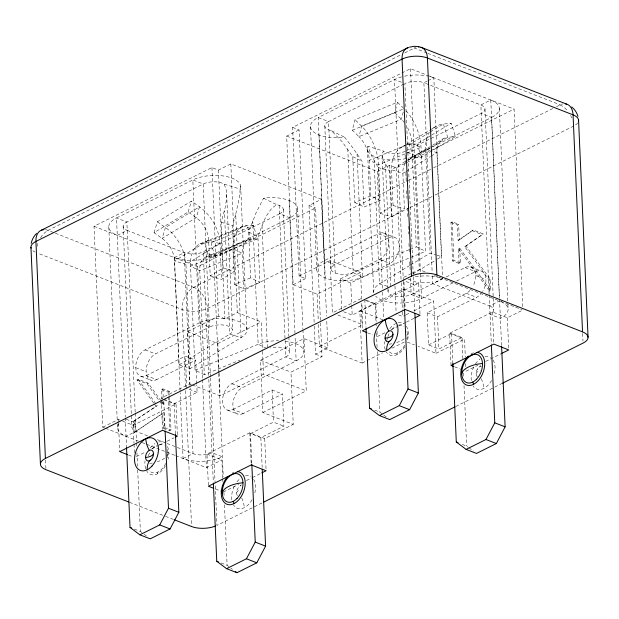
<?xml version="1.0" encoding="UTF-8"?>
<svg xmlns="http://www.w3.org/2000/svg" width="619" height="619" viewBox="0 0 619 619"><rect width="100%" height="100%" fill="white"/><g stroke="black" fill="none" stroke-linecap="round" stroke-linejoin="round"><path stroke-width="0.46" stroke-dasharray="3.1 2.32" d="M196.741 383.811L195.705 360.173L156.615 379.64L146.254 375.594A14.361 9.084 -68.7 0 1 135.762 367.678A14.361 9.084 -68.7 0 1 145.132 349.874L199.086 323.01L192.842 179.943L203.194 183.99A13.463 5.966 -2.5 0 1 224.233 184.168L226.244 189.909L226.523 199.109L225.161 207.736L221.138 222.221L223.142 268.035L210.22 275.881L208.657 240.195A22.431 15.653 58.7 0 0 196.177 217.71L188.114 211.992L154.046 232.682L162.108 238.4A22.431 15.653 58.7 0 1 174.589 260.885L179.131 364.885L190.474 368.39L241.116 337.634L235.731 214.236L239.228 198.126L240.218 189.105A27.816 12.326 -2.5 0 0 225.626 176.369A27.816 12.326 -2.5 0 0 192.842 179.943L116.511 217.958L125.27 416.974M387.896 288.493L382.062 154.912L382.209 153.063L383.888 151.206A13.463 5.966 -2.5 0 0 404.927 151.384L415.287 155.431L431.575 147.314M403.178 112.217L401.414 119.243L358.958 136.652L352.343 130.214L354.989 119.684L397.444 102.267L404.06 108.704L361.597 126.121L358.958 136.652A22.431 12.682 67.7 0 1 369.303 160.205L370.866 195.89L380.128 200.424L378.565 164.739A36.792 20.806 67.7 0 0 361.597 126.121L354.989 119.684M352.343 130.214L394.806 112.797L397.444 102.267M210.22 275.881L221.556 279.386L234.477 271.532L232.481 225.726L235.731 214.236M154.046 232.682L157.396 221.795L191.464 201.105L199.527 206.823A36.792 25.673 58.7 0 1 220 243.7L221.556 279.386M188.114 211.992L191.464 201.105M289.932 217.849L279.579 213.803A13.463 5.966 -2.5 0 0 276.631 204.618L271.718 208.355L266.797 215.257L264.212 220.232L257.891 236.566L259.887 282.38L250.625 277.838L248.629 232.024L256.181 212.534L263.57 198.219A27.816 12.326 -2.5 0 1 294.025 203.063A27.816 12.326 -2.5 0 1 289.932 217.849L213.601 255.856A27.816 12.326 -2.5 0 1 174.303 257.597L180.168 391.873M165.706 463.391L165.196 464.428A14.98 9.478 -68.7 0 1 149.001 470.092M477.675 368.584L477.102 369.52M458.106 240.466L459.344 239.847L458.671 224.318L457.426 224.937L458.106 240.466L473.233 230.005L483.269 233.92L464.776 246.764L489.095 279.943L489.59 291.201L490.828 290.582L490.341 279.331L466.014 246.145M459.344 239.847L473.233 230.005M464.776 246.764L483.269 233.92M133.727 421.253L157.187 405.623L133.727 421.253L134.215 432.503L163.888 412.68L164.53 427.45L163.292 428.069L162.65 413.299L163.888 412.68M134.215 432.503L162.65 413.299M401.762 147.167L430.963 129.433M431.768 128.945L435.83 126.477M429.578 132.427L409.298 144.745A36.792 25.673 58.7 0 0 407.287 145.055M430.391 131.932L443.366 124.048L451.143 123.227L455.553 136.513L432.836 150.309M432.023 150.796L421.485 157.203L413.701 158.023L409.298 144.745L417.074 143.918L430.863 135.546M431.675 135.05L451.143 123.227M405.321 161.427L391.533 169.799L393.088 205.485L380.167 213.331L378.17 167.517L371.415 155.415L367.903 146.27L383.888 151.206M406.134 160.932L425.601 149.109A36.792 25.673 58.7 0 1 428.921 133.572M409.105 159.501L431.822 145.713M432.627 145.217L443.173 138.811M429.926 148.173L413.701 158.023A22.431 15.653 58.7 0 0 407.789 160.406M430.739 147.678L447.769 137.333L455.553 136.513M405.306 171.827L402.868 173.305L391.533 169.799A36.792 25.673 58.7 0 1 404.725 145.782M406.118 171.331L430.453 156.553M431.265 156.065L436.937 152.614A22.431 15.653 58.7 0 1 447.769 137.333L443.366 124.048A36.792 25.673 58.7 0 0 431.281 130.245M380.167 213.331L391.51 216.836L404.431 208.99L402.868 173.305A22.431 15.653 58.7 0 1 405.569 162.766M179.131 364.885L229.781 334.128L241.116 337.634A27.816 12.326 -2.5 0 0 237.309 320.866A27.816 12.326 -2.5 0 0 199.086 323.01L209.439 327.056A13.463 5.966 -2.5 0 1 227.939 326.02A13.463 5.966 -2.5 0 1 229.781 334.128L224.395 210.739M409.724 265.512L379.493 283.873A27.816 12.326 -2.5 0 0 373.938 293.344M410.536 265.017L430.143 253.109L436.248 254.997M412.888 273.977L436.581 259.593M437.393 259.098L441.479 256.614L436.937 152.614L430.832 150.727M47.756 230.5L400.454 55.006M404.78 52.847L414.304 48.104A17.951 11.359 -68.7 0 1 415.697 47.516M104.611 427.907L102.808 427.203L94.034 226.268L211.946 167.563L218.414 170.086L230.825 163.903L321.447 199.279L326.546 316.108M292.617 127.39L299.085 129.913L305.577 278.604L299.109 276.082L292.617 127.39L410.521 68.678L426.731 75.007M361.72 299.101L360.552 272.507L317.114 294.133L293.166 284.786L286.674 136.095L299.085 129.913M404.014 83.991L328.55 121.572L318.189 117.525A27.816 12.326 -2.5 0 0 314.096 132.311A27.816 12.326 -2.5 0 0 344.551 137.155L353.039 148.073L362.022 161.219L364.018 207.032L380.128 200.424M218.708 372.739L213.601 255.856L203.249 251.809A13.463 5.966 -2.5 0 1 184.23 252.653L127.266 230.423L117.339 235.367A27.816 12.326 -2.5 0 1 116.511 217.958L126.864 221.997L203.194 183.99L209.439 327.056L155.485 353.921A14.361 9.084 -68.7 0 0 146.123 371.725A14.361 9.084 -68.7 0 0 156.615 379.64M427.203 81.074L423.891 82.722A13.463 5.966 -2.5 0 0 404.872 83.565L413.268 275.803M428.031 80.656L433.818 77.777L442.554 277.738M174.303 257.597L184.23 252.653L190.095 386.929M490.782 100.007L499.425 298.041L491.61 117.424A27.816 12.326 -2.5 0 0 490.782 100.007L480.855 104.951L423.891 82.722L432.155 272.058M279.579 213.803L203.249 251.809L208.649 375.462M406.644 150.533L481.257 113.378L491.61 117.424L432.433 146.889M314.135 322.29L309.036 205.462L321.447 199.279M286.674 136.095L377.296 171.471L389.707 165.288L396.183 167.819L514.087 109.106L522.815 309.074M94.034 226.268L197.6 266.696L315.512 207.984L320.48 321.919M185.476 386.682L182.11 309.523A17.951 11.359 -68.7 0 1 193.817 287.27L407.611 180.81M408.47 180.384L432.712 168.314M433.571 167.881L553.022 108.402M556.481 106.677L559.94 104.959A17.951 11.359 -68.7 0 1 562.725 103.984M409.136 207.976L207.466 308.394A17.951 7.954 -2.5 0 1 182.11 309.523L38.27 253.372M410.002 207.543L434.236 195.472M435.103 195.047L573.589 126.083M341.734 309.167L340.419 278.914L350.772 282.953L389.869 263.485A14.361 9.084 -68.7 0 0 399.24 245.681A14.361 9.084 -68.7 0 0 388.747 237.766L378.387 233.727L324.433 260.591A27.816 12.326 -2.5 0 0 324.24 277.583A27.816 12.326 -2.5 0 0 362.448 277.219L425.562 251.322L421.028 147.322A36.792 20.806 67.7 0 0 405.778 110.476M162.89 398.837L161.141 398.156L189.685 383.942L187.41 331.699L218.437 316.247L224.906 318.777L237.317 312.595L261.264 321.942L262.51 350.439M299.109 276.082L330.136 260.63L360.552 272.507M293.166 284.786L305.577 278.604M401.584 76.903A27.816 12.326 -2.5 0 0 394.52 79.518L318.189 117.525L324.433 260.591L334.794 264.638L388.747 237.766M459.112 263.516L458.47 248.745L459.708 248.126L460.358 262.897L459.112 263.516L452.644 260.994L450.957 222.414L452.195 221.795L458.671 224.318M153.721 403.139L137.008 379.888L138.254 379.269L148.281 383.184L161.35 401.367M146.254 375.594L185.352 356.126L195.705 360.173M340.419 278.914L379.509 259.446A14.361 9.084 -68.7 0 0 388.879 241.642A14.361 9.084 -68.7 0 0 378.387 233.727M187.41 331.699L217.826 343.576L261.264 321.942M137.008 379.888L147.043 383.803L148.281 383.184M162.046 399.534L161.605 389.49L162.851 388.871L169.32 391.401L169.49 395.255M161.605 389.49L168.082 392.02L169.32 391.401M102.808 427.203L118.322 419.473L121.827 420.843M360.962 298.66L332.411 312.874L330.136 260.63M403.774 277.335L411.534 273.474M412.393 273.041L419.287 269.613L426.499 272.422M160.112 401.986L162.286 405.019L163.524 404.4L163.408 401.661M452.644 260.994L453.882 260.375L460.358 262.897M320.526 322.886L322.004 356.676L290.976 372.127L293.251 424.371L262.827 412.494L260.553 360.25L303.991 338.624L327.938 347.971L326.716 319.969M318.445 324.526L319.396 346.377L362.123 363.051L359.84 310.808L403.279 289.181L433.702 301.058L435.977 353.294L418.088 346.315M163.756 399.727L174.117 403.774L197.113 392.322L196.78 384.755M343.545 311.736L352.18 315.102L375.176 303.65L376.182 326.7M122.701 421.183L133.209 425.292L176.028 403.967L177.39 435.172M365.342 300.37L375.849 304.471L418.668 283.146L420.069 315.295M147.608 435.869L136.041 431.35L126.114 436.294A27.816 12.326 -2.5 0 1 119.034 423.667M251.794 463.352L250.494 433.586L260.854 437.625L283.85 426.174L282.442 394.024L243.344 413.492L232.992 409.453A14.361 9.084 -68.7 0 1 222.5 401.538A14.361 9.084 -68.7 0 1 231.87 383.734L285.823 356.869L296.176 360.908L295.015 335.815M442.856 278.674L411.171 294.451A13.463 5.966 -2.5 0 1 394.589 296.029A13.463 5.966 -2.5 0 1 388.655 289.29M446.284 276.964L465.124 267.586A14.361 9.084 -68.7 0 1 474.649 270.952A14.361 9.084 -68.7 0 1 473.102 286.04M192.37 384.987L220.109 395.82L263.547 374.186L306.266 390.86L303.991 338.624M319.396 346.377L362.835 324.743L361.883 302.9M243.344 413.492A14.361 9.084 -68.7 0 1 232.86 405.577A14.361 9.084 -68.7 0 1 242.222 387.773L296.176 360.908A27.816 12.326 -2.5 0 0 284.4 341.015M453.216 282.713L421.531 298.49A27.816 12.326 -2.5 0 1 375.64 296.13M456.644 281.011L475.485 271.625A14.361 9.084 -68.7 0 1 485.226 275.571A14.361 9.084 -68.7 0 1 482.673 291.456M314.305 326.151L315.528 354.145L327.938 347.971M163.292 428.069L169.768 430.6L171.006 429.981L169.536 396.222M398.628 314.924L402.675 316.502L405.259 315.218M406.118 314.785L410.428 312.641M413.879 310.924L433.702 301.058M489.095 279.943L490.341 279.331M136.327 456.582L145.751 451.893M151.74 448.907L158.596 445.494M159.447 445.069L166.302 441.656M167.153 441.231L174.009 437.819M384.956 332.782L377.25 336.62L377.002 330.941M390.953 329.795L397.8 326.383M398.659 325.958L405.507 322.545M406.366 322.12L414.072 318.282M232.992 409.453L272.089 389.985L282.442 394.024M462.834 358.633L461.913 337.51L438.917 348.961L428.557 344.922L427.156 312.773L466.246 293.305A14.361 9.084 -68.7 0 0 471.446 288.702M427.156 312.773L437.509 316.812L476.607 297.344A14.361 9.084 -68.7 0 0 480.855 293.924M262.827 412.494L306.266 390.86M362.123 363.051L382.557 352.876M391.928 348.211L404.702 341.843M183.077 458.532L193.004 453.588A13.463 5.966 -2.5 0 0 212.023 452.744L222.376 456.783A27.816 12.326 -2.5 0 1 183.077 458.532L180.206 392.841M401.421 82.219L394.52 79.518L403.294 280.453L413.647 284.492A13.463 5.966 -2.5 0 1 432.666 283.649L489.629 305.887L499.556 300.942M208.363 485.296L207.001 454.091L249.821 432.774L264.708 438.585L293.251 424.371M451.042 365.419L449.642 333.27L492.453 311.953L507.34 317.764L522.854 310.034M250.494 433.586L273.49 422.135L283.85 426.174M428.557 344.922L451.553 333.471L461.913 337.51M175.757 455.677L206.375 467.631L221.888 459.902L222.678 477.868M435.977 353.294L464.529 339.08L465.31 357.047M223.297 492.051L238.71 484.375M246.416 480.537L251.554 477.984M252.413 477.551L260.97 473.287M465.929 371.23L477.922 365.264M485.629 361.426L501.042 353.751M261.945 502.992L216.944 525.399L215.133 483.926M455.832 406.451L493.916 387.486M494.782 387.053L502.574 383.176M406.459 144.962L369.303 160.205L378.565 164.739L421.028 147.322L411.767 142.788A22.431 12.682 67.7 0 0 406.582 125.943M407.341 144.598L411.767 142.788L416.301 246.788L425.562 251.322M200.069 243.847L242.524 226.438M204.309 374.712L195.047 370.177L190.505 266.178A36.792 20.806 67.7 0 1 204.773 242.857L211.102 242.756L253.558 225.347L257.256 238.98L214.793 256.398L208.464 256.498A22.431 12.682 67.7 0 0 199.767 270.712L204.309 374.712L239.87 360.126M205.895 256.978L248.358 239.561M335.196 273.056L328.55 121.572A13.463 5.966 -2.5 0 0 331.49 130.756L342.276 141.867L352.76 156.677L354.757 202.49L370.866 195.89M253.558 225.347L247.229 225.44A36.792 20.806 67.7 0 0 232.968 248.761L234.524 284.446L250.625 277.838M234.524 284.446L243.785 288.98L259.887 282.38M409.19 249.705L353.186 272.677A13.463 5.966 -2.5 0 1 334.701 272.855A13.463 5.966 -2.5 0 1 334.794 264.638M410.08 249.341L416.301 246.788M195.047 370.177L258.169 344.288A27.816 12.326 -2.5 0 1 278.488 340.705M427.791 53.373L560.365 104.89M257.256 238.98L250.927 239.081L208.464 256.498L204.773 242.857L247.229 225.44L250.927 239.081A22.431 12.682 67.7 0 0 242.23 253.295L243.785 288.98M429.965 150.456L425.601 149.109L430.143 253.109M378.17 167.517L389.506 171.022L391.51 216.836M393.088 205.485L404.431 208.99M224.233 184.168L240.218 189.105M437.122 255.268L441.479 256.614M221.138 222.221L232.481 225.726M387.347 286.295L379.493 283.873L374.108 160.476M223.142 268.035L234.477 271.532M426.886 53.017L414.173 47.934M427.628 75.356L514.087 109.106M450.957 222.414L457.426 224.937M471.995 230.624L482.023 234.539M383.757 233.069L394.117 237.108M470.494 266.921L480.855 270.967M309.036 205.462L315.512 207.984M465.124 267.586L475.485 271.625M475.616 275.501L485.969 279.54M434.6 275.587L504.849 303.008M505.746 303.356L514.753 306.877M515.65 307.225L521.956 309.686M379.509 259.446L389.869 263.485M466.246 293.305L476.607 297.344M408.153 279.045L418.668 283.146M366.541 300.285L375.176 303.65M449.642 333.27L464.529 339.08M359.84 310.808L383.788 320.162M337.781 314.97L362.835 324.743M407.348 342.121L414.506 344.915M367.616 332.86L372.87 334.91M454.547 366.788L460.675 369.179M45.319 229.695A17.951 11.397 63.5 0 1 48.181 230.415L54.472 232.876M55.37 233.224L193.948 287.456M315.528 354.145L322.004 356.676M260.553 360.25L290.976 372.127M374.735 410.134L379.911 412.153L382.937 414.444M462.331 444.334L468.157 447.158M145.132 349.874L155.485 353.921M231.87 383.734L242.222 387.773M189.685 383.942L191.48 384.639M135.762 367.678L146.123 371.725M197.113 392.322L186.752 388.275L185.352 356.126M140.884 376.251L151.245 380.298M227.622 410.111L237.982 414.157M163.772 399.178L176.028 403.967M164.53 427.45L171.006 429.981M126.144 419.225L135.638 422.932A13.463 5.966 -2.5 0 0 136.041 431.35M207.001 454.091L221.888 459.902M157.404 439.691L163.633 442.121M167.192 443.514L193.004 453.588L190.134 387.896M105.509 428.255L138.571 441.161M142.13 442.554L145.689 443.939M146.579 444.287L175.061 455.406M128.481 455.042L132.861 456.752M215.412 488.979L222.414 491.71M129.549 502.319L164.615 515.998M165.513 516.354L173.606 519.511M134.338 529.075L140.374 531.435L143.407 533.717M221.076 562.934L227.111 565.286L230.144 567.569M331.49 130.756L344.551 137.155M352.76 156.677L362.022 161.219M354.757 202.49L364.018 207.032M263.57 198.219L276.631 204.618M248.629 232.024L257.891 236.566M266.588 348.412L258.169 344.288L252.776 220.89M157.396 221.795L165.459 227.513A36.792 25.673 58.7 0 1 185.932 264.39L190.474 368.39M468.916 447.73L473.458 451.15M383.695 415.009L386.72 417.291M230.895 568.141L232.411 569.287M144.157 534.29L146.432 536M394.806 112.797L401.414 119.243A22.431 12.682 67.7 0 1 404.145 122.314M459.708 248.126L490.828 290.582M458.47 248.745L489.59 291.201M161.892 402.126L163.524 404.4M147.043 383.803L159.563 401.228M138.254 379.269L156.073 404.075M154.278 403.921L155.949 406.242M382.062 154.912L383.618 160.391L389.506 171.022M417.074 143.918L421.485 157.203M211.102 242.756L214.793 256.398M582.641 333.448L582.982 341.162M499.34 108.356L507.859 303.488M507.897 304.455L508.106 309.283M507.34 317.764L508.71 348.969M499.541 299.031L501.599 346.199M484.994 108.99L493.219 297.368M493.258 298.327L493.769 309.926M492.453 311.953L493.861 344.102M489.118 294.296L480.855 104.951A13.463 5.966 -2.5 0 1 481.257 113.378M489.18 294.992L491.324 344.079M465.596 363.67L465.844 369.342M463.461 373.04L463.67 377.838M464.002 385.521L466.649 446.013M452.195 221.795L453.882 260.375M451.553 333.471L452.853 363.237M437.509 316.812L438.917 348.961M432.325 275.919L432.666 283.649L442.593 278.705A27.816 12.326 -2.5 0 0 413.299 277.142M410.521 68.678L419.287 269.613M413.306 276.77L414.823 311.38M405.097 155.23L405.43 162.905M405.847 172.508L406.226 181.15M406.644 190.753L406.977 198.436M407.403 208.038L407.774 216.673M408.2 226.275L408.532 233.959M408.95 243.561L409.329 252.204M409.747 261.806L410.08 269.482M410.459 278.124L411.171 294.451L421.531 298.49L415.287 155.431A27.816 12.326 -2.5 0 1 408.2 158.046M403.983 282.063L405.182 309.485M403.333 281.413L404.509 308.301M403.279 289.181L404.145 309.129M396.183 167.819L401.151 281.746M401.197 282.713L402.42 310.715M402.458 311.674L402.675 316.502M389.707 165.288L394.937 285.011M394.976 285.978L396.199 313.98M385.444 163.981L390.79 286.411M387.943 289.452L388.028 291.379M377.296 171.471L382.395 288.299M382.565 292.16L383.749 319.195M375.849 304.471L376.592 321.485M376.476 333.417L377.103 347.824M377.273 351.662L379.911 412.153M367.462 149.233L373.714 292.369M364.815 299.611L366.03 327.459M357.062 153.822L362.448 277.219L353.186 272.677L347.801 149.287M361.163 303.387L362.277 328.913M350.772 282.953L351.724 304.703M351.762 305.647L352.18 315.102M324.805 125.959L331.057 269.025M319.017 134.942L325.261 278.001M310.467 126.593L316.711 269.66M317.114 294.133L318.274 320.727M297.654 208.781L302.9 328.797M302.939 329.757L303.906 351.84M289.104 200.432L295.046 334.987M283.316 209.415L288.849 336.156M288.887 337.115L289.56 352.482M279.177 205.376L285.065 339.583M285.111 340.543L285.823 356.869A13.463 5.966 -2.5 0 0 286.968 349.17A13.463 5.966 -2.5 0 0 270.17 347.932M272.089 389.985L273.49 422.135M262.038 225.432L267.431 348.822M262.557 351.391L263.547 374.186M264.708 438.585L266.108 470.734M260.854 437.625L262.154 467.391M240.659 186.141L246.942 330.12M249.821 432.774L251.144 463.027M230.825 163.903L237.317 312.595M226.655 194.118L232.589 330.128M218.414 170.086L224.906 318.777M211.946 167.563L218.437 316.247M217.826 343.576L219.072 372.073M219.118 373.017L220.109 395.82M218.747 373.706L223.258 476.947M223.931 492.314L224.093 496.152M224.473 504.795L227.111 565.286M222.716 478.812L222.84 481.652M210.452 376.87L207.466 308.394A17.951 11.397 63.5 0 0 193.817 287.27M210.499 377.838L215.087 482.967M208.812 379.323L213.323 482.511M197.6 266.696L202.498 378.751M202.537 379.718L206.375 467.631M185.646 390.535L191.581 526.529M174.117 403.774L175.456 434.499M168.082 392.02L168.252 395.874M168.291 396.841L169.768 430.6M163.842 401.646L165.103 430.453M162.851 388.871L163.246 398.009M162.085 400.447L162.286 405.019M161.226 400.044L162.503 429.362M135.174 412.3L126.864 221.997A13.463 5.966 -2.5 0 0 127.266 230.423M135.221 413.268L136.482 442.136M136.52 443.096L136.644 445.974M136.938 452.698L137.526 466.138M137.697 469.976L140.374 531.435M134.965 420.634L135.46 431.884M133.209 425.292L133.998 443.25M134.037 444.202L134.408 452.706M123.127 226.384L131.901 427.319M125.309 417.941L126.539 447.692M118.322 419.473L118.446 422.313M118.492 423.257L119.73 451.622M108.782 227.018L117.347 423.125M117.386 424.092L117.556 427.953M45.52 460.033L45.945 469.682M159.191 444.357A14.98 9.478 -68.7 0 1 164.368 445.456M167.045 449.286A14.98 9.478 -68.7 0 1 167.432 458.153M148.374 455.816A14.98 9.478 -68.7 0 1 150.541 451.313M152.436 448.736A14.98 9.478 -68.7 0 1 156.878 445.169M167.819 453.433A23.329 10.337 -2.5 0 1 166.836 455.824M164.654 458.091A23.329 10.337 -2.5 0 1 157.218 461.797M152.367 463.027A23.329 10.337 -2.5 0 1 149.767 463.453M157.536 473.829A3.59 2.283 63.5 0 1 158.046 472.003M158.681 441.974A17.286 10.941 -68.7 0 1 164.352 442.864M167.501 446.616A17.286 10.941 -68.7 0 1 168.051 459.213M165.358 465.875A17.286 10.941 -68.7 0 1 146.842 471.245M145.697 468.8A17.286 10.941 -68.7 0 1 145.024 460.954M150.293 447.924A17.286 10.941 -68.7 0 1 154.936 443.575M232.558 472.684A17.286 10.941 -68.7 0 1 233.812 472.15M245.418 475.825A17.286 10.941 -68.7 0 1 251.09 476.723M253.604 479.315A17.286 10.941 -68.7 0 1 254.285 494.798M252.095 499.734A17.286 10.941 -68.7 0 1 233.58 505.104M231.777 499.75A17.286 10.941 -68.7 0 1 234.261 486.271M237.031 481.775A17.286 10.941 -68.7 0 1 240.443 478.301M241.758 498.04A17.951 11.397 63.5 0 1 244.265 507.688M237.387 495.548A5.764 3.644 -68.7 0 1 237.131 489.815A5.764 3.644 -68.7 0 1 241.131 485.582M236.59 493.01A8.976 3.977 -2.5 0 1 240.667 489.799M241.178 484.723A17.951 11.397 63.5 0 1 240.35 485.869M406.196 158.541A27.816 12.326 -2.5 0 1 377.838 157.83A27.816 12.326 -2.5 0 1 367.903 146.27M470.819 354.13A17.286 10.941 -68.7 0 1 474.564 352.528M484.925 356.567A17.286 10.941 -68.7 0 1 490.596 357.457M493.111 360.049A17.286 10.941 -68.7 0 1 493.784 375.532M491.602 380.468A17.286 10.941 -68.7 0 1 473.086 385.846M471.283 380.484A17.286 10.941 -68.7 0 1 474.595 365.427M475.524 363.918A17.286 10.941 -68.7 0 1 479.949 359.043M481.265 378.774A17.951 11.397 63.5 0 1 483.772 388.43M477.419 376.816A5.764 3.644 -68.7 0 1 476.638 370.549A5.764 3.644 -68.7 0 1 481.396 366.239M476.096 373.752A8.976 3.977 -2.5 0 1 480.174 370.533M480.684 365.458A17.951 11.397 63.5 0 1 479.849 366.61M398.698 325.099A14.98 9.478 -68.7 0 1 403.874 326.19M406.938 331.312A14.98 9.478 -68.7 0 1 406.938 338.887M404.702 345.162A14.98 9.478 -68.7 0 1 388.508 350.834M386.736 341.371A14.98 9.478 -68.7 0 1 387.378 338.152M387.881 336.558A14.98 9.478 -68.7 0 1 390.047 332.055M391.943 329.478A14.98 9.478 -68.7 0 1 396.377 325.911M407.325 334.167A23.329 10.337 -2.5 0 1 406.985 335.374M404.153 338.833A23.329 10.337 -2.5 0 1 396.725 342.531M391.873 343.762A23.329 10.337 -2.5 0 1 389.274 344.187M397.034 354.571A3.59 2.283 63.5 0 1 397.553 352.745M398.187 322.708A17.286 10.941 -68.7 0 1 403.859 323.605M406.374 326.198A17.286 10.941 -68.7 0 1 407.054 341.68M404.865 346.609A17.286 10.941 -68.7 0 1 386.349 351.987M385.204 349.534A17.286 10.941 -68.7 0 1 384.531 341.696M389.8 328.658A17.286 10.941 -68.7 0 1 395.688 323.613M404.524 76.207A27.816 12.326 -2.5 0 1 427.969 76.075M430.043 76.563A27.816 12.326 -2.5 0 1 433.818 77.777M501.228 301.662A27.816 12.326 -2.5 0 1 500.384 318.352L490.024 314.313A13.463 5.966 -2.5 0 0 489.629 305.887M37.07 246.37A17.951 11.359 -68.7 0 1 38.479 241.921M40.591 237.781A17.951 11.359 -68.7 0 1 48.181 230.415M35.097 252.065A17.951 7.954 -2.5 0 1 32.892 250.656M559.94 104.959A17.951 11.397 63.5 0 1 568.165 111.613M570.648 115.552A17.951 11.397 63.5 0 1 571.763 117.989M577.697 122.902A17.951 7.954 -2.5 0 1 574.896 125.363M165.459 227.513L162.108 238.4L196.177 217.71L199.527 206.823L165.459 227.513M208.657 240.195L174.589 260.885L185.932 264.39L220 243.7L208.657 240.195M232.968 248.761L190.505 266.178L199.767 270.712L242.23 253.295L232.968 248.761"/><path stroke-width="0.93" d="M31.205 243.368C31.964 239.615 33.813 236.164 36.567 233.495M126.539 447.692L130.021 527.388L139.855 534.808L159.71 524.92L168.492 508.23L165.141 431.412M139.855 534.808L150.216 538.855L170.07 528.966L178.852 512.277L175.456 434.499M213.362 483.47L216.758 561.247L226.593 568.668L246.447 558.779L255.229 542.089L251.832 464.312M226.593 568.668L236.945 572.707L256.808 562.818L265.59 546.128L262.232 469.318M366.077 328.418L369.551 408.114L379.385 415.535L399.247 405.646L408.029 388.956L404.547 309.26M379.385 415.535L389.746 419.581L409.6 409.693L418.382 392.995L414.908 313.299M452.853 363.237L456.288 441.974L466.122 449.394L485.985 439.505L494.767 422.816L491.37 345.038M466.122 449.394L476.483 453.433L496.337 443.544L505.119 426.855L501.599 346.199M41.396 230.191L407.526 47.88M128.651 501.963L45.945 469.682A17.951 7.954 -2.5 0 1 45.411 458.447L411.534 276.136A17.951 7.954 -2.5 0 1 436.89 275.006L582.533 331.861A17.951 7.954 -2.5 0 1 583.067 343.088L502.574 383.176M175.719 436.968L177.436 436.116L162.542 430.306L119.73 451.622L127.607 454.702M414.931 317.857L420.069 315.295L405.182 309.485L362.363 330.809L366.742 332.519M261.829 472.862L266.108 470.734L251.221 464.923L208.41 486.24L213.663 488.29M501.893 353.325L508.748 349.913L493.861 344.102L451.042 365.419L453.665 366.448M263.679 502.125L454.965 406.876M409.538 47.137L414.212 46.293L418.931 46.719M421.013 47.284L566.656 104.131M408.029 388.956L418.382 392.995M494.767 422.816L505.119 426.855M399.247 405.646L409.6 409.693M485.985 439.505L496.337 443.544M369.551 408.114L371.276 408.788M456.288 441.974L458.014 442.647M168.492 508.23L178.852 512.277M255.229 542.089L265.59 546.128M174.504 519.859L191.581 526.529A17.951 7.954 -2.5 0 0 215.466 526.065M159.71 524.92L170.07 528.966M246.447 558.779L256.808 562.818M130.021 527.388L131.746 528.061M216.758 561.247L218.484 561.92M235.437 571.569L236.945 572.707M571.763 106.994C574.734 109.408 576.893 112.681 577.976 116.357M578.572 120.233L588.05 337.239M582.533 331.861L573.055 114.848A17.951 11.359 -68.7 0 0 565.395 103.868M436.89 275.006L427.42 58A17.951 11.359 -68.7 0 0 418.444 46.967M411.534 276.136L402.056 59.13A17.951 11.397 63.5 0 1 408.757 47.508M45.411 458.447L35.933 241.441A17.951 11.397 63.5 0 1 43.941 229.649M30.95 247.291L40.428 464.296M147.175 469.79A17.951 11.397 63.5 0 1 149.744 460.652M149.295 450.33A17.951 11.397 63.5 0 1 145.821 438.825M153.504 453.503A8.976 3.977 -2.5 0 1 145.535 457.472M222.275 493.088A23.329 10.337 -2.5 0 1 242.988 482.774M232.349 474.022A3.59 2.283 63.5 0 1 232.048 474.51M233.216 501.344A3.59 2.283 63.5 0 1 233.912 503.649M237.479 471.601A17.286 10.941 -68.7 0 1 243.074 493.01A17.286 10.941 -68.7 0 1 224.233 502.388A17.286 10.941 -68.7 0 1 227.753 476.444M461.782 373.83A23.329 10.337 -2.5 0 1 482.495 363.508M472.723 382.085A3.59 2.283 63.5 0 1 473.419 384.384M476.986 352.343A17.286 10.941 -68.7 0 1 482.333 374.294A17.286 10.941 -68.7 0 1 463.213 382.496A17.286 10.941 -68.7 0 1 468.405 356.018M471.856 354.757A3.59 2.283 63.5 0 1 471.554 355.252M386.682 350.532A17.951 11.397 63.5 0 1 389.25 341.386M388.802 331.064A17.951 11.397 63.5 0 1 385.328 319.566M393.011 334.245A8.976 3.977 -2.5 0 1 385.041 338.214M31.105 248.173A17.951 7.954 -2.5 0 1 35.933 241.441L402.056 59.13A17.951 7.954 -2.5 0 1 427.42 58L573.055 114.848A17.951 7.954 -2.5 0 1 578.502 121.131M151.98 466.03A17.286 10.941 -68.7 0 0 152.978 438.283A17.286 10.941 -68.7 0 0 134.54 458.609A17.286 10.941 -68.7 0 0 151.98 466.03M150.765 459.956A5.764 3.644 -68.7 0 0 152.181 450.439A5.764 3.644 -68.7 0 0 145.612 456.071A5.764 3.644 -68.7 0 0 150.765 459.956M236.961 498.535A14.98 9.478 -68.7 0 0 238.632 474.224A14.98 9.478 -68.7 0 0 222.298 491.029A14.98 9.478 -68.7 0 0 236.961 498.535M476.468 379.277A14.98 9.478 -68.7 0 0 478.139 354.966A14.98 9.478 -68.7 0 0 461.805 371.771A14.98 9.478 -68.7 0 0 476.468 379.277M391.487 346.772A17.286 10.941 -68.7 0 0 392.485 319.025A17.286 10.941 -68.7 0 0 374.046 339.351A17.286 10.941 -68.7 0 0 391.487 346.772M390.272 340.698A5.764 3.644 -68.7 0 0 391.68 331.173A5.764 3.644 -68.7 0 0 385.119 336.806A5.764 3.644 -68.7 0 0 390.272 340.698"/></g></svg>
